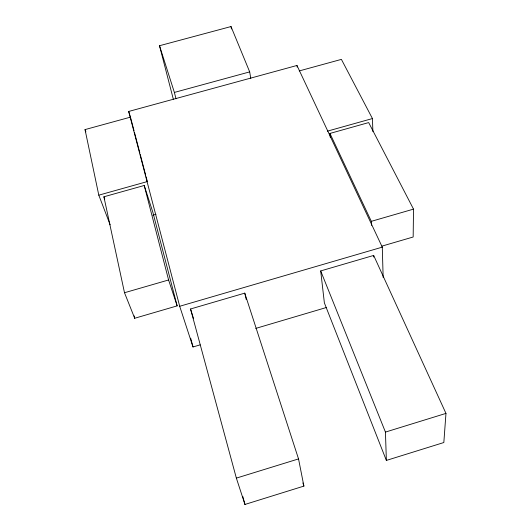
<?xml version="1.0" encoding="UTF-8"?>
<svg xmlns="http://www.w3.org/2000/svg" width="531" height="531" viewBox="0 0 531 531"><rect width="100%" height="100%" fill="white"/><g stroke="black" fill="none" stroke-linecap="round" stroke-linejoin="round"><path stroke-width="0.8" d="M330.295 137.456L329.95 133.434L368.68 122.581L413.516 209.128L413.164 237.005L381.869 246.138M445.967 413.397L443.836 442.529L386.369 460.423L324.375 302.882L320.691 270.929L373.665 255.438L445.967 413.397L385.44 432.088L386.369 460.423M244.957 504.45L303.905 486.097L298.535 458.917L244.764 293.132L190.543 308.982L236.361 478.112L244.957 504.45L242.78 496.445M236.361 478.112L298.535 458.917M383.156 277.481L382.28 247.141L296.975 65.466L128.688 111.457L179.697 306.274L193.005 346.969L200.154 344.858M255.723 328.417L326.373 307.509M134.701 318.261L177.155 305.876L152.875 212.347L144.22 185.485L103.897 196.789L124.5 292.734L134.701 318.261L134.17 315.845M179.697 306.274L382.28 247.141M124.5 292.734L168.593 279.976L177.155 305.876M371.494 225.383L371.322 221.334L413.516 209.128M152.835 215.181L155.995 214.292M130.467 117.145L85.033 129.591L98.799 195.162L147.352 181.569L146.105 176.796M327.381 131.164L372.43 118.552L341.4 59.379L299.245 70.928M249.689 71.891L231.012 26.55L159.512 45.726L174.38 92.427L249.689 71.891L250.778 78.376M329.95 133.434L371.322 221.334M320.691 270.929L385.44 432.088M98.799 195.162L110.129 224.752M103.897 196.789L104.76 199.065M85.033 129.591L85.883 131.9M302.889 482.938L303.905 486.097M190.543 308.982L193.483 318.401M128.688 111.457L130.42 116.999M190.682 338.174L193.005 346.969M130.672 117.942L134.011 130.666M134.429 132.259L139.852 152.935M140.264 154.528L145.686 175.21M159.512 45.726L173.325 99.204M144.22 185.485L168.593 279.976M174.38 92.427L176.013 98.812M244.764 293.132L246.218 299.524M231.012 26.55L231.443 28.979M296.975 65.466L297.161 67.105M373.665 255.438L373.731 257.064M372.43 118.552L372.895 131.549"/></g></svg>
